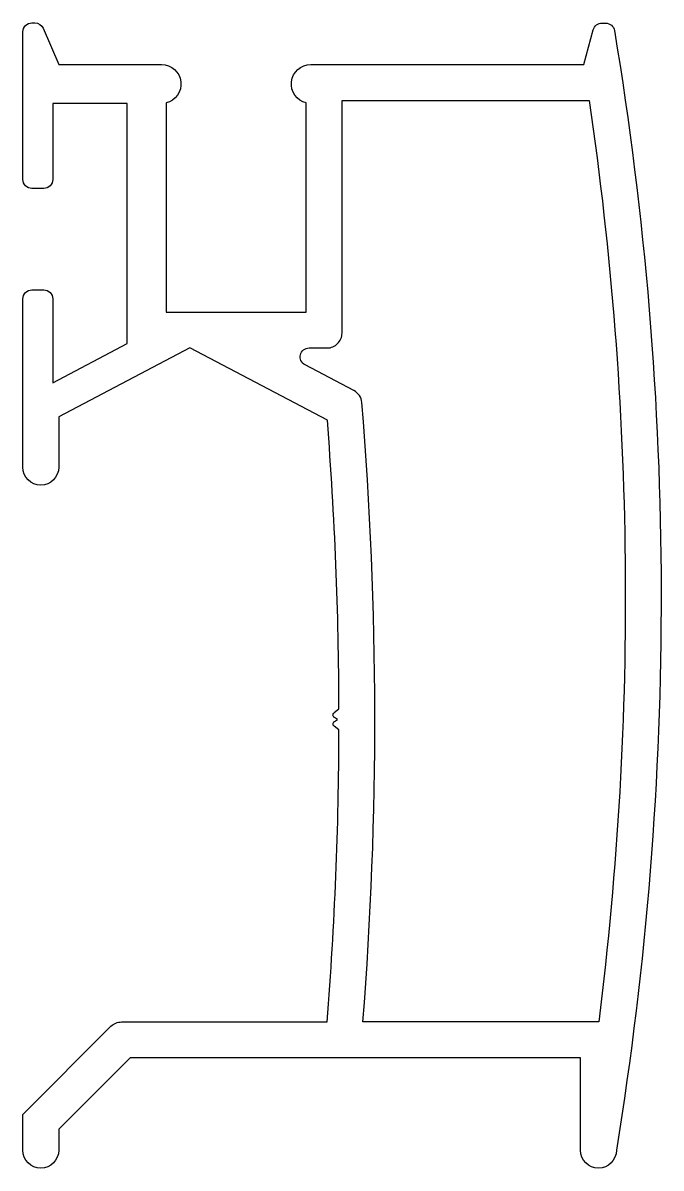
# Model space of a CAD drawing. Extents: x 717.9 to 739.3, y -34.4 to 4.
import ezdxf

# ---------------------------------------------------------------- set-up
doc = ezdxf.new("R2010")
doc.units = 0
doc.header["$LTSCALE"] = 15
doc.layers.add('ANA', color=220, linetype='CONTINUOUS')

msp = doc.modelspace()

# ---------------------------------------------------------------- linework, layer by layer
at = {"layer": 'ANA', "color": 7}
for points in [[(728.493, -19.673), (728.332, -19.552, -0.524993), (728.338, -19.388), (728.442, -19.322), (728.338, -19.257, -0.524993), (728.332, -19.092), (728.493, -18.971, 0.018812), (728.102, -9.287), (723.494, -6.867), (719.094, -9.177), (719.094, -10.867, -1), (717.894, -10.867), (717.894, -5.218, -0.414214), (718.194, -4.918), (718.594, -4.918, -0.414214), (718.894, -5.218), (718.894, -8.032), (721.394, -6.719), (721.394, 1.333), (718.894, 1.333), (718.894, -1.218, -0.414214), (718.594, -1.518), (718.194, -1.518, -0.414214), (717.894, -1.218), (717.894, 1.333), (717.894, 3.733, -0.414214), (718.194, 4.033), (718.296, 4.033, -0.300021), (718.572, 3.851), (719.094, 2.633), (722.544, 2.633, -0.889854), (722.694, 1.351), (722.694, -5.667), (727.394, -5.667), (727.394, 1.351, -0.889854), (727.544, 2.633), (736.698, 2.633), (737.02, 3.804, -0.33776), (737.309, 4.025), (737.433, 4.025, -0.36679), (737.729, 3.774, -0.081616), (737.794, -33.767, -1), (736.594, -33.767), (736.594, -30.667), (721.491, -30.667), (719.094, -33.064), (719.094, -33.767, -1), (717.894, -33.767), (717.894, -32.567), (720.847, -29.613, -0.198912), (721.201, -29.467), (728.094, -29.467, 0.019025)], [(729.297, -29.467, 0.039993), (729.259, -8.696, 0.25682), (728.993, -8.294), (727.353, -7.433, -0.7834), (727.492, -6.867), (728.094, -6.867, 0.414214), (728.594, -6.367), (728.594, 1.433), (736.881, 1.433, -0.067745), (737.201, -29.467)]]:
    msp.add_lwpolyline(points, format="xyb", close=True, dxfattribs=at)

doc.saveas('drawing.dxf')
